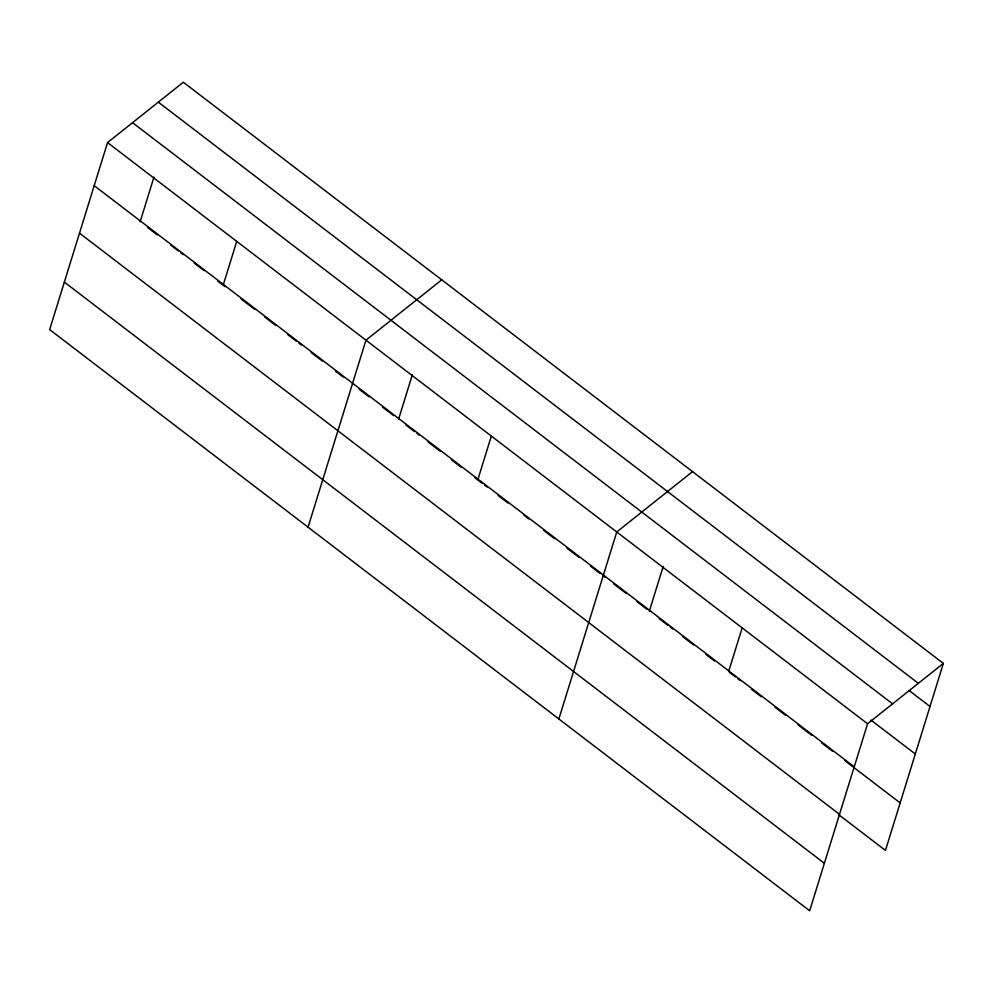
<?xml version="1.0" encoding="UTF-8"?>
<svg xmlns="http://www.w3.org/2000/svg" width="993" height="993" viewBox="0 0 993 993"><rect width="100%" height="100%" fill="white"/><g stroke="black" fill="none" stroke-linecap="round" stroke-linejoin="round"><path stroke-width="1.49" d="M107.542 142.582L49.65 329.589L809.667 910.767L867.559 723.76L943.35 663.411L183.333 82.233L107.542 142.582L867.559 723.76M140.15 221.749L153.952 177.139M223.4 284.47L236.744 241.386M308.053 527.196L365.945 340.189L441.736 279.827M398.553 419.344L412.356 374.733M478.005 479.172L491.349 436.076M558.86 718.982L616.752 531.975L692.543 471.613M649.36 611.129L663.163 566.519M728.812 670.958L742.156 627.861M943.35 663.411L885.458 850.418L838.737 814.694M158.321 102.155L918.339 683.321M909.116 690.507L930.007 706.495M132.553 122.673L892.57 703.838M871.047 720.148L915.31 753.985M94.198 185.679L854.216 766.844M147.523 227.397L157.378 234.919M170.908 245.271L178.293 250.919M180.751 252.805L183.208 254.68M194.293 263.145L204.136 270.679M217.666 281.031L225.051 286.679M241.051 298.905L254.58 309.257M264.423 316.779L275.495 325.257M287.809 334.666L296.423 341.244M298.881 343.131L301.338 345.018M311.181 352.54L322.266 361.005M335.795 371.357L343.181 377.005M359.181 389.231L369.024 396.766M382.553 407.118L393.625 415.583M405.926 424.992L414.528 431.57M416.998 433.444L419.456 435.331M428.057 441.91L440.346 451.306M451.418 459.771L461.249 467.293M474.778 477.633L482.151 483.281M484.609 485.155L487.066 487.042M498.138 495.495L507.969 503.017M523.956 515.243L528.872 519.004M543.63 530.287L554.69 538.74M566.991 548.148L579.279 557.545M590.339 566.01L600.182 573.532M602.639 575.406L605.097 577.293M613.699 583.872L626 593.268M637.059 601.733L646.902 609.255M659.191 618.651L667.793 625.23M670.263 627.117L672.72 628.991M682.551 636.513L693.623 644.978M705.911 654.375L714.513 660.966M729.272 672.236L735.416 676.941M737.873 678.827L740.331 680.701M751.403 689.167L761.234 696.689M774.763 707.028L785.823 715.494M798.124 724.89L811.641 735.23M821.484 742.752L832.544 751.217M844.832 760.613L900.167 802.915M79.502 233.169L839.519 814.347M64.346 282.099L824.364 863.277"/></g></svg>
